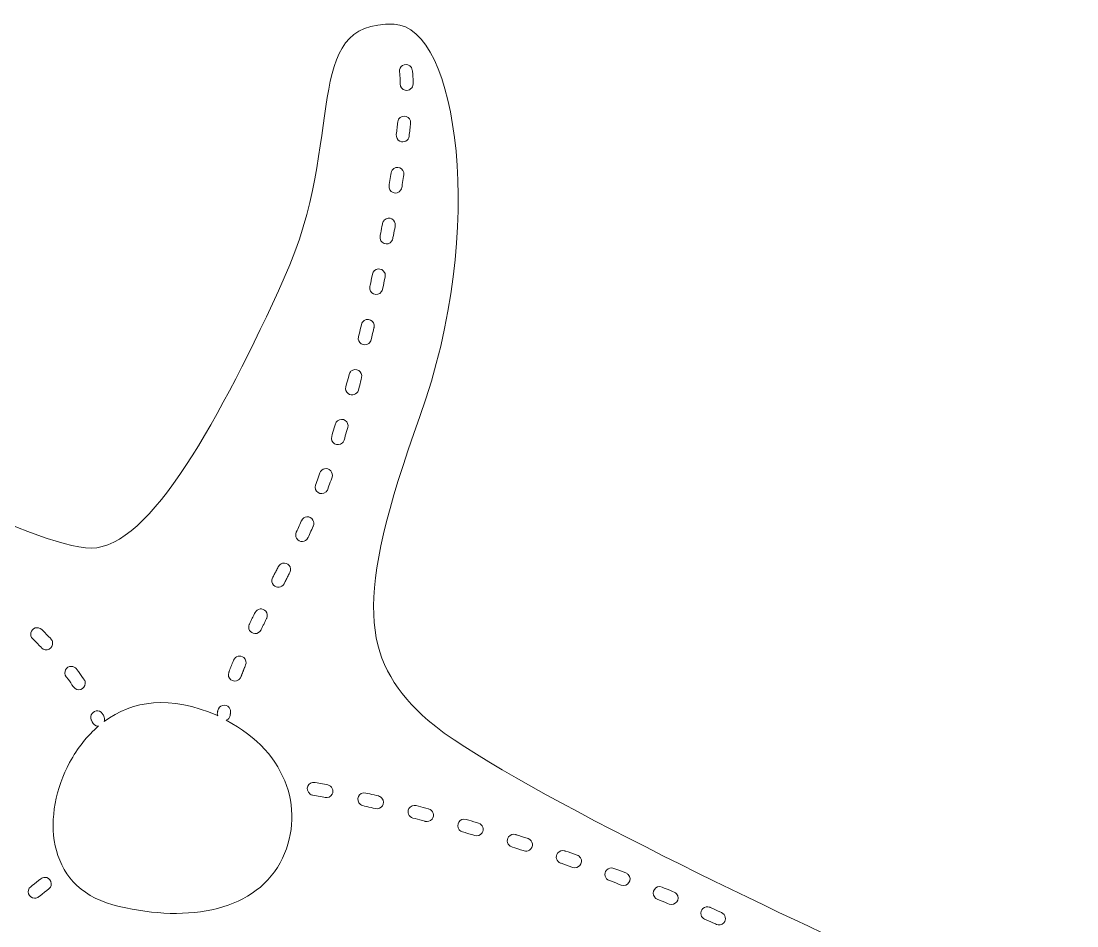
# Model space of a CAD drawing. Header units: inches. Extents: x 7.8 to 92.1, y 33.1 to 113.3.
# Drawn here: x 43.1 to 92.07, y 71.36 to 113.35 of the extents above; entities that cross this region are included whole.
import ezdxf

# ---------------------------------------------------------------- set-up
doc = ezdxf.new("R2010")
doc.units = ezdxf.units.IN
doc.header["$MEASUREMENT"] = 0
doc.layers.add('Layer 1', color=7, linetype='Continuous')

# ---------------------------------------------------------------- blocks, each defined once
blk = doc.blocks.new('block 2')
at = {"layer": 'Layer 1', "lineweight": 0}
for points, knots in [([(82.426, 70.043), (77.578, 72.241), (64.44, 78.506), (61.7, 81.143), (58.961, 83.78), (58.48, 86.34), (61.597, 95.003), (64.715, 103.667), (63.344, 113.103), (60.396, 113.201), (55.984, 113.348), (58.24, 107.899), (55.308, 101.436), (52.377, 94.973), (49.063, 88.863), (46.349, 88.897), (43.635, 88.931), (35.858, 93.15), (26.483, 98.668), (17.108, 104.186), (16.757, 98.768), (20.894, 93.935), (25.032, 89.1), (39.124, 80.88), (36.912, 77.333), (34.701, 73.789), (23.038, 70.049), (15.426, 67.42), (7.817, 64.789), (14.061, 60.395), (19.983, 59.914), (25.906, 59.432), (39.925, 65.921), (44.48, 63.448), (49.035, 60.977), (48.305, 49.294), (52.105, 41.19), (55.907, 33.089), (58.267, 37.705), (58.215, 42.911), (58.163, 48.116), (57.137, 64.779), (60.441, 67.157), (63.744, 69.535), (73.704, 64.564), (82.885, 63.465), (92.068, 62.366), (87.273, 67.845), (82.426, 70.043)], [0, 0, 0, 0, 1, 1, 1, 2, 2, 2, 3, 3, 3, 4, 4, 4, 5, 5, 5, 6, 6, 6, 7, 7, 7, 8, 8, 8, 9, 9, 9, 10, 10, 10, 11, 11, 11, 12, 12, 12, 13, 13, 13, 14, 14, 14, 15, 15, 15, 16, 16, 16, 16]), ([(61.123, 111.274), (61.187, 111.229), (61.232, 111.154), (61.243, 111.076), (61.243, 111.076), (61.249, 111.042), (61.249, 111.042), (61.249, 111.042), (61.253, 111.006), (61.253, 111.006), (61.253, 111.006), (61.257, 110.971), (61.257, 110.971), (61.257, 110.971), (61.261, 110.934), (61.261, 110.934), (61.261, 110.934), (61.264, 110.897), (61.264, 110.897), (61.264, 110.897), (61.267, 110.858), (61.267, 110.858), (61.267, 110.858), (61.27, 110.818), (61.27, 110.818), (61.27, 110.818), (61.274, 110.778), (61.274, 110.778), (61.274, 110.778), (61.275, 110.737), (61.275, 110.737), (61.275, 110.737), (61.277, 110.695), (61.277, 110.695), (61.277, 110.695), (61.278, 110.653), (61.278, 110.653), (61.278, 110.653), (61.279, 110.61), (61.279, 110.61), (61.279, 110.61), (61.281, 110.565), (61.281, 110.565), (61.281, 110.565), (61.281, 110.52), (61.281, 110.52), (61.281, 110.52), (61.282, 110.474), (61.282, 110.474), (61.282, 110.474), (61.282, 110.434), (61.282, 110.434), (61.282, 110.242), (61.1, 110.097), (60.912, 110.142), (60.777, 110.175), (60.684, 110.293), (60.682, 110.431), (60.682, 110.431), (60.682, 110.471), (60.682, 110.471), (60.682, 110.471), (60.682, 110.513), (60.682, 110.513), (60.682, 110.513), (60.682, 110.554), (60.682, 110.554), (60.682, 110.554), (60.681, 110.595), (60.681, 110.595), (60.681, 110.595), (60.679, 110.635), (60.679, 110.635), (60.679, 110.635), (60.678, 110.673), (60.678, 110.673), (60.678, 110.673), (60.676, 110.71), (60.676, 110.71), (60.676, 110.71), (60.675, 110.745), (60.675, 110.745), (60.675, 110.745), (60.672, 110.781), (60.672, 110.781), (60.672, 110.781), (60.671, 110.814), (60.671, 110.814), (60.671, 110.814), (60.668, 110.847), (60.668, 110.847), (60.668, 110.847), (60.665, 110.877), (60.665, 110.877), (60.665, 110.877), (60.661, 110.907), (60.661, 110.907), (60.661, 110.907), (60.658, 110.936), (60.658, 110.936), (60.658, 110.936), (60.654, 110.962), (60.654, 110.962), (60.654, 110.962), (60.651, 110.989), (60.651, 110.989), (60.612, 111.251), (60.907, 111.429), (61.123, 111.274)], [0, 0, 0, 0, 1, 1, 1, 2, 2, 2, 3, 3, 3, 4, 4, 4, 5, 5, 5, 6, 6, 6, 7, 7, 7, 8, 8, 8, 9, 9, 9, 10, 10, 10, 11, 11, 11, 12, 12, 12, 13, 13, 13, 14, 14, 14, 15, 15, 15, 16, 16, 16, 17, 17, 17, 18, 18, 18, 19, 19, 19, 20, 20, 20, 21, 21, 21, 22, 22, 22, 23, 23, 23, 24, 24, 24, 25, 25, 25, 26, 26, 26, 27, 27, 27, 28, 28, 28, 29, 29, 29, 30, 30, 30, 31, 31, 31, 32, 32, 32, 33, 33, 33, 34, 34, 34, 35, 35, 35, 36, 36, 36, 36]), ([(60.502, 108.082), (60.502, 108.082), (60.51, 108.16), (60.51, 108.16), (60.51, 108.16), (60.52, 108.235), (60.52, 108.235), (60.52, 108.235), (60.528, 108.312), (60.528, 108.312), (60.528, 108.312), (60.537, 108.385), (60.537, 108.385), (60.537, 108.385), (60.545, 108.459), (60.545, 108.459), (60.545, 108.459), (60.554, 108.533), (60.554, 108.533), (60.554, 108.533), (60.562, 108.604), (60.562, 108.604), (60.562, 108.604), (60.569, 108.673), (60.569, 108.673), (60.573, 108.717), (60.587, 108.755), (60.609, 108.793), (60.776, 109.069), (61.196, 108.93), (61.166, 108.61), (61.166, 108.61), (61.157, 108.54), (61.157, 108.54), (61.157, 108.54), (61.151, 108.466), (61.151, 108.466), (61.151, 108.466), (61.142, 108.392), (61.142, 108.392), (61.142, 108.392), (61.134, 108.317), (61.134, 108.317), (61.134, 108.317), (61.124, 108.242), (61.124, 108.242), (61.124, 108.242), (61.116, 108.165), (61.116, 108.165), (61.116, 108.165), (61.106, 108.087), (61.106, 108.087), (61.106, 108.087), (61.096, 108.009), (61.096, 108.009), (61.096, 108.009), (61.096, 108.008), (61.096, 108.008), (61.072, 107.804), (60.855, 107.684), (60.668, 107.775), (60.554, 107.829), (60.485, 107.955), (60.5, 108.081), (60.5, 108.081), (60.502, 108.081), (60.502, 108.081), (60.502, 108.081), (60.502, 108.082), (60.502, 108.082)], [0, 0, 0, 0, 1, 1, 1, 2, 2, 2, 3, 3, 3, 4, 4, 4, 5, 5, 5, 6, 6, 6, 7, 7, 7, 8, 8, 8, 9, 9, 9, 10, 10, 10, 11, 11, 11, 12, 12, 12, 13, 13, 13, 14, 14, 14, 15, 15, 15, 16, 16, 16, 17, 17, 17, 18, 18, 18, 19, 19, 19, 20, 20, 20, 21, 21, 21, 22, 22, 22, 23, 23, 23, 23]), ([(60.173, 105.771), (60.173, 105.771), (60.187, 105.864), (60.187, 105.864), (60.187, 105.864), (60.204, 105.957), (60.204, 105.957), (60.204, 105.957), (60.218, 106.05), (60.218, 106.05), (60.218, 106.05), (60.233, 106.14), (60.233, 106.14), (60.233, 106.14), (60.247, 106.231), (60.247, 106.231), (60.247, 106.231), (60.26, 106.309), (60.26, 106.309), (60.265, 106.351), (60.281, 106.391), (60.303, 106.426), (60.487, 106.697), (60.899, 106.532), (60.851, 106.218), (60.851, 106.218), (60.84, 106.139), (60.84, 106.139), (60.84, 106.139), (60.824, 106.046), (60.824, 106.046), (60.824, 106.046), (60.81, 105.955), (60.81, 105.955), (60.81, 105.955), (60.795, 105.863), (60.795, 105.863), (60.795, 105.863), (60.78, 105.769), (60.78, 105.769), (60.78, 105.769), (60.766, 105.676), (60.766, 105.676), (60.766, 105.676), (60.756, 105.623), (60.756, 105.623), (60.749, 105.583), (60.736, 105.549), (60.716, 105.515), (60.537, 105.235), (60.117, 105.395), (60.165, 105.719), (60.165, 105.719), (60.173, 105.771), (60.173, 105.771)], [0, 0, 0, 0, 1, 1, 1, 2, 2, 2, 3, 3, 3, 4, 4, 4, 5, 5, 5, 6, 6, 6, 7, 7, 7, 8, 8, 8, 9, 9, 9, 10, 10, 10, 11, 11, 11, 12, 12, 12, 13, 13, 13, 14, 14, 14, 15, 15, 15, 16, 16, 16, 17, 17, 17, 18, 18, 18, 18]), ([(59.759, 103.414), (59.759, 103.414), (59.779, 103.516), (59.779, 103.516), (59.779, 103.516), (59.799, 103.619), (59.799, 103.619), (59.799, 103.619), (59.818, 103.722), (59.818, 103.722), (59.818, 103.722), (59.838, 103.823), (59.838, 103.823), (59.838, 103.823), (59.856, 103.924), (59.856, 103.924), (59.856, 103.924), (59.861, 103.954), (59.861, 103.954), (59.874, 104.017), (59.902, 104.069), (59.946, 104.115), (60.155, 104.319), (60.503, 104.136), (60.451, 103.847), (60.451, 103.847), (60.446, 103.816), (60.446, 103.816), (60.446, 103.816), (60.426, 103.715), (60.426, 103.715), (60.426, 103.715), (60.408, 103.612), (60.408, 103.612), (60.408, 103.612), (60.388, 103.508), (60.388, 103.508), (60.388, 103.508), (60.369, 103.405), (60.369, 103.405), (60.369, 103.405), (60.348, 103.302), (60.348, 103.302), (60.348, 103.302), (60.34, 103.254), (60.34, 103.254), (60.331, 103.213), (60.318, 103.179), (60.296, 103.145), (60.111, 102.873), (59.693, 103.044), (59.75, 103.365), (59.75, 103.365), (59.759, 103.414), (59.759, 103.414)], [0, 0, 0, 0, 1, 1, 1, 2, 2, 2, 3, 3, 3, 4, 4, 4, 5, 5, 5, 6, 6, 6, 7, 7, 7, 8, 8, 8, 9, 9, 9, 10, 10, 10, 11, 11, 11, 12, 12, 12, 13, 13, 13, 14, 14, 14, 15, 15, 15, 16, 16, 16, 17, 17, 17, 18, 18, 18, 18]), ([(59.292, 101.096), (59.292, 101.096), (59.315, 101.204), (59.315, 101.204), (59.315, 101.204), (59.336, 101.312), (59.336, 101.312), (59.336, 101.312), (59.359, 101.418), (59.359, 101.418), (59.359, 101.418), (59.382, 101.526), (59.382, 101.526), (59.382, 101.526), (59.399, 101.608), (59.399, 101.608), (59.461, 101.885), (59.828, 101.936), (59.959, 101.686), (59.991, 101.624), (60, 101.555), (59.986, 101.487), (59.986, 101.487), (59.968, 101.404), (59.968, 101.404), (59.968, 101.404), (59.946, 101.295), (59.946, 101.295), (59.946, 101.295), (59.924, 101.189), (59.924, 101.189), (59.924, 101.189), (59.901, 101.081), (59.901, 101.081), (59.901, 101.081), (59.879, 100.973), (59.879, 100.973), (59.879, 100.973), (59.863, 100.899), (59.863, 100.899), (59.853, 100.859), (59.84, 100.825), (59.816, 100.793), (59.627, 100.525), (59.212, 100.704), (59.277, 101.025), (59.277, 101.025), (59.292, 101.096), (59.292, 101.096)], [0, 0, 0, 0, 1, 1, 1, 2, 2, 2, 3, 3, 3, 4, 4, 4, 5, 5, 5, 6, 6, 6, 7, 7, 7, 8, 8, 8, 9, 9, 9, 10, 10, 10, 11, 11, 11, 12, 12, 12, 13, 13, 13, 14, 14, 14, 15, 15, 15, 16, 16, 16, 16]), ([(58.753, 98.712), (58.753, 98.712), (58.779, 98.82), (58.779, 98.82), (58.779, 98.82), (58.804, 98.929), (58.804, 98.929), (58.804, 98.929), (58.83, 99.038), (58.83, 99.038), (58.83, 99.038), (58.855, 99.147), (58.855, 99.147), (58.855, 99.147), (58.88, 99.255), (58.88, 99.255), (58.88, 99.255), (58.884, 99.273), (58.884, 99.273), (58.892, 99.313), (58.909, 99.349), (58.933, 99.382), (59.129, 99.644), (59.537, 99.454), (59.468, 99.137), (59.468, 99.137), (59.464, 99.118), (59.464, 99.118), (59.464, 99.118), (59.438, 99.009), (59.438, 99.009), (59.438, 99.009), (59.413, 98.9), (59.413, 98.9), (59.413, 98.9), (59.387, 98.791), (59.387, 98.791), (59.387, 98.791), (59.362, 98.682), (59.362, 98.682), (59.362, 98.682), (59.336, 98.573), (59.336, 98.573), (59.336, 98.573), (59.332, 98.552), (59.332, 98.552), (59.315, 98.488), (59.28, 98.429), (59.228, 98.388), (59.003, 98.211), (58.68, 98.418), (58.748, 98.691), (58.748, 98.691), (58.753, 98.712), (58.753, 98.712)], [0, 0, 0, 0, 1, 1, 1, 2, 2, 2, 3, 3, 3, 4, 4, 4, 5, 5, 5, 6, 6, 6, 7, 7, 7, 8, 8, 8, 9, 9, 9, 10, 10, 10, 11, 11, 11, 12, 12, 12, 13, 13, 13, 14, 14, 14, 15, 15, 15, 16, 16, 16, 17, 17, 17, 18, 18, 18, 18]), ([(58.27, 96.06), (58.173, 96.131), (58.129, 96.261), (58.161, 96.377), (58.161, 96.377), (58.182, 96.451), (58.182, 96.451), (58.182, 96.451), (58.211, 96.556), (58.211, 96.556), (58.211, 96.556), (58.238, 96.662), (58.238, 96.662), (58.238, 96.662), (58.266, 96.77), (58.266, 96.77), (58.266, 96.77), (58.294, 96.876), (58.294, 96.876), (58.294, 96.876), (58.315, 96.954), (58.315, 96.954), (58.331, 97.013), (58.356, 97.054), (58.399, 97.097), (58.627, 97.299), (58.965, 97.093), (58.894, 96.802), (58.894, 96.802), (58.873, 96.724), (58.873, 96.724), (58.873, 96.724), (58.846, 96.616), (58.846, 96.616), (58.846, 96.616), (58.818, 96.508), (58.818, 96.508), (58.818, 96.508), (58.789, 96.402), (58.789, 96.402), (58.789, 96.402), (58.761, 96.294), (58.761, 96.294), (58.761, 96.294), (58.742, 96.22), (58.742, 96.22), (58.684, 96.016), (58.44, 95.932), (58.27, 96.06)], [0, 0, 0, 0, 1, 1, 1, 2, 2, 2, 3, 3, 3, 4, 4, 4, 5, 5, 5, 6, 6, 6, 7, 7, 7, 8, 8, 8, 9, 9, 9, 10, 10, 10, 11, 11, 11, 12, 12, 12, 13, 13, 13, 14, 14, 14, 15, 15, 15, 16, 16, 16, 16]), ([(58.228, 94.404), (58.228, 94.404), (58.198, 94.301), (58.198, 94.301), (58.198, 94.301), (58.167, 94.2), (58.167, 94.2), (58.167, 94.2), (58.137, 94.097), (58.137, 94.097), (58.137, 94.097), (58.108, 93.996), (58.108, 93.996), (58.108, 93.996), (58.079, 93.906), (58.079, 93.906), (58.065, 93.859), (58.041, 93.818), (58.007, 93.782), (57.781, 93.562), (57.417, 93.785), (57.506, 94.079), (57.506, 94.079), (57.534, 94.171), (57.534, 94.171), (57.534, 94.171), (57.564, 94.271), (57.564, 94.271), (57.564, 94.271), (57.594, 94.372), (57.594, 94.372), (57.594, 94.372), (57.624, 94.473), (57.624, 94.473), (57.624, 94.473), (57.653, 94.574), (57.653, 94.574), (57.653, 94.574), (57.678, 94.653), (57.678, 94.653), (57.694, 94.71), (57.731, 94.766), (57.78, 94.803), (58.009, 94.982), (58.335, 94.76), (58.252, 94.482), (58.252, 94.482), (58.228, 94.404), (58.228, 94.404)], [0, 0, 0, 0, 1, 1, 1, 2, 2, 2, 3, 3, 3, 4, 4, 4, 5, 5, 5, 6, 6, 6, 7, 7, 7, 8, 8, 8, 9, 9, 9, 10, 10, 10, 11, 11, 11, 12, 12, 12, 13, 13, 13, 14, 14, 14, 15, 15, 15, 16, 16, 16, 16]), ([(56.756, 91.82), (56.756, 91.82), (56.779, 91.888), (56.779, 91.888), (56.779, 91.888), (56.811, 91.978), (56.811, 91.978), (56.811, 91.978), (56.844, 92.068), (56.844, 92.068), (56.844, 92.068), (56.875, 92.158), (56.875, 92.158), (56.875, 92.158), (56.906, 92.249), (56.906, 92.249), (56.906, 92.249), (56.939, 92.341), (56.939, 92.341), (56.939, 92.341), (56.953, 92.381), (56.953, 92.381), (57.028, 92.596), (57.303, 92.652), (57.458, 92.485), (57.53, 92.404), (57.557, 92.291), (57.52, 92.186), (57.52, 92.186), (57.504, 92.145), (57.504, 92.145), (57.504, 92.145), (57.473, 92.052), (57.473, 92.052), (57.473, 92.052), (57.441, 91.959), (57.441, 91.959), (57.441, 91.959), (57.408, 91.867), (57.408, 91.867), (57.408, 91.867), (57.377, 91.776), (57.377, 91.776), (57.377, 91.776), (57.343, 91.685), (57.343, 91.685), (57.343, 91.685), (57.32, 91.618), (57.32, 91.618), (57.301, 91.569), (57.278, 91.533), (57.241, 91.498), (57.002, 91.289), (56.653, 91.527), (56.756, 91.82)], [0, 0, 0, 0, 1, 1, 1, 2, 2, 2, 3, 3, 3, 4, 4, 4, 5, 5, 5, 6, 6, 6, 7, 7, 7, 8, 8, 8, 9, 9, 9, 10, 10, 10, 11, 11, 11, 12, 12, 12, 13, 13, 13, 14, 14, 14, 15, 15, 15, 16, 16, 16, 17, 17, 17, 18, 18, 18, 18]), ([(55.863, 89.625), (55.863, 89.625), (55.864, 89.63), (55.864, 89.63), (55.864, 89.63), (55.897, 89.702), (55.897, 89.702), (55.897, 89.702), (55.929, 89.774), (55.929, 89.774), (55.929, 89.774), (55.963, 89.847), (55.963, 89.847), (55.963, 89.847), (55.997, 89.92), (55.997, 89.92), (55.997, 89.92), (56.028, 89.994), (56.028, 89.994), (56.028, 89.994), (56.062, 90.069), (56.062, 90.069), (56.062, 90.069), (56.093, 90.144), (56.093, 90.144), (56.093, 90.144), (56.102, 90.163), (56.102, 90.163), (56.199, 90.388), (56.511, 90.408), (56.637, 90.196), (56.683, 90.113), (56.692, 90.016), (56.654, 89.927), (56.654, 89.927), (56.645, 89.907), (56.645, 89.907), (56.645, 89.907), (56.611, 89.829), (56.611, 89.829), (56.611, 89.829), (56.577, 89.753), (56.577, 89.753), (56.577, 89.753), (56.543, 89.676), (56.543, 89.676), (56.543, 89.676), (56.51, 89.6), (56.51, 89.6), (56.51, 89.6), (56.476, 89.525), (56.476, 89.525), (56.476, 89.525), (56.442, 89.451), (56.442, 89.451), (56.442, 89.451), (56.408, 89.377), (56.408, 89.377), (56.408, 89.377), (56.406, 89.372), (56.406, 89.372), (56.3, 89.151), (55.999, 89.138), (55.875, 89.35), (55.825, 89.436), (55.822, 89.534), (55.863, 89.625)], [0, 0, 0, 0, 1, 1, 1, 2, 2, 2, 3, 3, 3, 4, 4, 4, 5, 5, 5, 6, 6, 6, 7, 7, 7, 8, 8, 8, 9, 9, 9, 10, 10, 10, 11, 11, 11, 12, 12, 12, 13, 13, 13, 14, 14, 14, 15, 15, 15, 16, 16, 16, 17, 17, 17, 18, 18, 18, 19, 19, 19, 20, 20, 20, 21, 21, 21, 22, 22, 22, 22]), ([(54.762, 87.511), (54.762, 87.511), (54.777, 87.542), (54.777, 87.542), (54.777, 87.542), (54.8, 87.584), (54.8, 87.584), (54.8, 87.584), (54.821, 87.626), (54.821, 87.626), (54.821, 87.626), (54.844, 87.67), (54.844, 87.67), (54.844, 87.67), (54.865, 87.712), (54.865, 87.712), (54.865, 87.712), (54.888, 87.755), (54.888, 87.755), (54.888, 87.755), (54.909, 87.798), (54.909, 87.798), (54.909, 87.798), (54.932, 87.84), (54.932, 87.84), (54.932, 87.84), (54.955, 87.885), (54.955, 87.885), (54.955, 87.885), (54.978, 87.927), (54.978, 87.927), (54.978, 87.927), (55, 87.971), (55, 87.971), (55, 87.971), (55.023, 88.016), (55.023, 88.016), (55.023, 88.016), (55.037, 88.04), (55.037, 88.04), (55.077, 88.112), (55.137, 88.16), (55.216, 88.186), (55.475, 88.259), (55.689, 87.997), (55.568, 87.759), (55.568, 87.759), (55.554, 87.735), (55.554, 87.735), (55.554, 87.735), (55.531, 87.691), (55.531, 87.691), (55.531, 87.691), (55.508, 87.648), (55.508, 87.648), (55.508, 87.648), (55.485, 87.605), (55.485, 87.605), (55.485, 87.605), (55.463, 87.561), (55.463, 87.561), (55.463, 87.561), (55.441, 87.518), (55.441, 87.518), (55.441, 87.518), (55.418, 87.476), (55.418, 87.476), (55.418, 87.476), (55.397, 87.434), (55.397, 87.434), (55.397, 87.434), (55.374, 87.391), (55.374, 87.391), (55.374, 87.391), (55.353, 87.35), (55.353, 87.35), (55.353, 87.35), (55.332, 87.308), (55.332, 87.308), (55.332, 87.308), (55.31, 87.266), (55.31, 87.266), (55.31, 87.266), (55.293, 87.234), (55.293, 87.234), (55.198, 87.05), (54.942, 87.017), (54.804, 87.172), (54.721, 87.266), (54.704, 87.399), (54.762, 87.511)], [0, 0, 0, 0, 1, 1, 1, 2, 2, 2, 3, 3, 3, 4, 4, 4, 5, 5, 5, 6, 6, 6, 7, 7, 7, 8, 8, 8, 9, 9, 9, 10, 10, 10, 11, 11, 11, 12, 12, 12, 13, 13, 13, 14, 14, 14, 15, 15, 15, 16, 16, 16, 17, 17, 17, 18, 18, 18, 19, 19, 19, 20, 20, 20, 21, 21, 21, 22, 22, 22, 23, 23, 23, 24, 24, 24, 25, 25, 25, 26, 26, 26, 27, 27, 27, 28, 28, 28, 29, 29, 29, 30, 30, 30, 30]), ([(53.685, 85.355), (53.685, 85.355), (53.69, 85.365), (53.69, 85.365), (53.69, 85.365), (53.707, 85.4), (53.707, 85.4), (53.707, 85.4), (53.724, 85.433), (53.724, 85.433), (53.724, 85.433), (53.741, 85.469), (53.741, 85.469), (53.741, 85.469), (53.757, 85.505), (53.757, 85.505), (53.757, 85.505), (53.774, 85.539), (53.774, 85.539), (53.774, 85.539), (53.791, 85.573), (53.791, 85.573), (53.791, 85.573), (53.808, 85.608), (53.808, 85.608), (53.808, 85.608), (53.824, 85.644), (53.824, 85.644), (53.824, 85.644), (53.843, 85.68), (53.843, 85.68), (53.843, 85.68), (53.859, 85.715), (53.859, 85.715), (53.859, 85.715), (53.878, 85.751), (53.878, 85.751), (53.878, 85.751), (53.896, 85.787), (53.896, 85.787), (53.896, 85.787), (53.914, 85.823), (53.914, 85.823), (53.914, 85.823), (53.932, 85.86), (53.932, 85.86), (53.932, 85.86), (53.949, 85.897), (53.949, 85.897), (53.949, 85.897), (53.952, 85.901), (53.952, 85.901), (54.046, 86.096), (54.309, 86.129), (54.448, 85.963), (54.526, 85.872), (54.543, 85.746), (54.491, 85.638), (54.491, 85.638), (54.488, 85.631), (54.488, 85.631), (54.488, 85.631), (54.47, 85.595), (54.47, 85.595), (54.47, 85.595), (54.453, 85.561), (54.453, 85.561), (54.453, 85.561), (54.435, 85.526), (54.435, 85.526), (54.435, 85.526), (54.418, 85.49), (54.418, 85.49), (54.418, 85.49), (54.4, 85.454), (54.4, 85.454), (54.4, 85.454), (54.383, 85.419), (54.383, 85.419), (54.383, 85.419), (54.366, 85.385), (54.366, 85.385), (54.366, 85.385), (54.35, 85.349), (54.35, 85.349), (54.35, 85.349), (54.331, 85.315), (54.331, 85.315), (54.331, 85.315), (54.315, 85.281), (54.315, 85.281), (54.315, 85.281), (54.298, 85.247), (54.298, 85.247), (54.298, 85.247), (54.281, 85.213), (54.281, 85.213), (54.281, 85.213), (54.266, 85.179), (54.266, 85.179), (54.266, 85.179), (54.249, 85.145), (54.249, 85.145), (54.249, 85.145), (54.232, 85.111), (54.232, 85.111), (54.232, 85.111), (54.227, 85.1), (54.227, 85.1), (54.172, 84.986), (54.06, 84.921), (53.934, 84.929), (53.723, 84.945), (53.597, 85.163), (53.685, 85.355)], [0, 0, 0, 0, 1, 1, 1, 2, 2, 2, 3, 3, 3, 4, 4, 4, 5, 5, 5, 6, 6, 6, 7, 7, 7, 8, 8, 8, 9, 9, 9, 10, 10, 10, 11, 11, 11, 12, 12, 12, 13, 13, 13, 14, 14, 14, 15, 15, 15, 16, 16, 16, 17, 17, 17, 18, 18, 18, 19, 19, 19, 20, 20, 20, 21, 21, 21, 22, 22, 22, 23, 23, 23, 24, 24, 24, 25, 25, 25, 26, 26, 26, 27, 27, 27, 28, 28, 28, 29, 29, 29, 30, 30, 30, 31, 31, 31, 32, 32, 32, 33, 33, 33, 34, 34, 34, 35, 35, 35, 36, 36, 36, 37, 37, 37, 38, 38, 38, 38]), ([(44.047, 84.268), (44.047, 84.268), (44.024, 84.292), (44.024, 84.292), (44.024, 84.292), (43.941, 84.379), (43.941, 84.379), (43.941, 84.379), (43.857, 84.465), (43.857, 84.465), (43.857, 84.465), (43.771, 84.551), (43.771, 84.551), (43.771, 84.551), (43.684, 84.638), (43.684, 84.638), (43.684, 84.638), (43.636, 84.687), (43.636, 84.687), (43.475, 84.843), (43.539, 85.114), (43.751, 85.185), (43.857, 85.221), (43.975, 85.192), (44.055, 85.114), (44.055, 85.114), (44.107, 85.062), (44.107, 85.062), (44.107, 85.062), (44.197, 84.973), (44.197, 84.973), (44.197, 84.973), (44.284, 84.883), (44.284, 84.883), (44.284, 84.883), (44.371, 84.793), (44.371, 84.793), (44.371, 84.793), (44.457, 84.706), (44.457, 84.706), (44.457, 84.706), (44.481, 84.68), (44.481, 84.68), (44.525, 84.632), (44.549, 84.582), (44.561, 84.517), (44.604, 84.232), (44.253, 84.056), (44.047, 84.268)], [0, 0, 0, 0, 1, 1, 1, 2, 2, 2, 3, 3, 3, 4, 4, 4, 5, 5, 5, 6, 6, 6, 7, 7, 7, 8, 8, 8, 9, 9, 9, 10, 10, 10, 11, 11, 11, 12, 12, 12, 13, 13, 13, 14, 14, 14, 15, 15, 15, 16, 16, 16, 16]), ([(52.731, 83.127), (52.731, 83.127), (52.734, 83.132), (52.734, 83.132), (52.734, 83.132), (52.743, 83.157), (52.743, 83.157), (52.743, 83.157), (52.752, 83.183), (52.752, 83.183), (52.752, 83.183), (52.763, 83.207), (52.763, 83.207), (52.763, 83.207), (52.771, 83.232), (52.771, 83.232), (52.771, 83.232), (52.781, 83.258), (52.781, 83.258), (52.781, 83.258), (52.791, 83.284), (52.791, 83.284), (52.791, 83.284), (52.802, 83.31), (52.802, 83.31), (52.802, 83.31), (52.812, 83.336), (52.812, 83.336), (52.812, 83.336), (52.822, 83.36), (52.822, 83.36), (52.822, 83.36), (52.833, 83.387), (52.833, 83.387), (52.833, 83.387), (52.843, 83.413), (52.843, 83.413), (52.843, 83.413), (52.852, 83.439), (52.852, 83.439), (52.852, 83.439), (52.864, 83.465), (52.864, 83.465), (52.864, 83.465), (52.875, 83.492), (52.875, 83.492), (52.875, 83.492), (52.885, 83.518), (52.885, 83.518), (52.885, 83.518), (52.896, 83.545), (52.896, 83.545), (52.896, 83.545), (52.907, 83.572), (52.907, 83.572), (52.907, 83.572), (52.918, 83.598), (52.918, 83.598), (52.918, 83.598), (52.928, 83.624), (52.928, 83.624), (52.928, 83.624), (52.941, 83.652), (52.941, 83.652), (52.941, 83.652), (52.95, 83.678), (52.95, 83.678), (52.95, 83.678), (52.957, 83.693), (52.957, 83.693), (53.032, 83.88), (53.269, 83.94), (53.426, 83.811), (53.527, 83.728), (53.563, 83.588), (53.513, 83.468), (53.513, 83.468), (53.508, 83.454), (53.508, 83.454), (53.508, 83.454), (53.497, 83.428), (53.497, 83.428), (53.497, 83.428), (53.485, 83.402), (53.485, 83.402), (53.485, 83.402), (53.476, 83.375), (53.476, 83.375), (53.476, 83.375), (53.464, 83.349), (53.464, 83.349), (53.464, 83.349), (53.453, 83.323), (53.453, 83.323), (53.453, 83.323), (53.443, 83.297), (53.443, 83.297), (53.443, 83.297), (53.432, 83.271), (53.432, 83.271), (53.432, 83.271), (53.422, 83.245), (53.422, 83.245), (53.422, 83.245), (53.413, 83.219), (53.413, 83.219), (53.413, 83.219), (53.401, 83.195), (53.401, 83.195), (53.401, 83.195), (53.392, 83.169), (53.392, 83.169), (53.392, 83.169), (53.382, 83.144), (53.382, 83.144), (53.382, 83.144), (53.372, 83.118), (53.372, 83.118), (53.372, 83.118), (53.362, 83.094), (53.362, 83.094), (53.362, 83.094), (53.353, 83.07), (53.353, 83.07), (53.353, 83.07), (53.343, 83.045), (53.343, 83.045), (53.343, 83.045), (53.333, 83.019), (53.333, 83.019), (53.333, 83.019), (53.325, 82.996), (53.325, 82.996), (53.325, 82.996), (53.315, 82.971), (53.315, 82.971), (53.315, 82.971), (53.305, 82.947), (53.305, 82.947), (53.305, 82.947), (53.297, 82.923), (53.297, 82.923), (53.297, 82.923), (53.295, 82.919), (53.295, 82.919), (53.274, 82.863), (53.236, 82.814), (53.188, 82.778), (52.948, 82.609), (52.629, 82.853), (52.731, 83.127)], [0, 0, 0, 0, 1, 1, 1, 2, 2, 2, 3, 3, 3, 4, 4, 4, 5, 5, 5, 6, 6, 6, 7, 7, 7, 8, 8, 8, 9, 9, 9, 10, 10, 10, 11, 11, 11, 12, 12, 12, 13, 13, 13, 14, 14, 14, 15, 15, 15, 16, 16, 16, 17, 17, 17, 18, 18, 18, 19, 19, 19, 20, 20, 20, 21, 21, 21, 22, 22, 22, 23, 23, 23, 24, 24, 24, 25, 25, 25, 26, 26, 26, 27, 27, 27, 28, 28, 28, 29, 29, 29, 30, 30, 30, 31, 31, 31, 32, 32, 32, 33, 33, 33, 34, 34, 34, 35, 35, 35, 36, 36, 36, 37, 37, 37, 38, 38, 38, 39, 39, 39, 40, 40, 40, 41, 41, 41, 42, 42, 42, 43, 43, 43, 44, 44, 44, 45, 45, 45, 46, 46, 46, 47, 47, 47, 48, 48, 48, 49, 49, 49, 50, 50, 50, 50]), ([(45.435, 83.406), (45.526, 83.405), (45.612, 83.361), (45.67, 83.287), (45.67, 83.287), (45.691, 83.259), (45.691, 83.259), (45.691, 83.259), (45.758, 83.167), (45.758, 83.167), (45.758, 83.167), (45.824, 83.077), (45.824, 83.077), (45.824, 83.077), (45.889, 82.986), (45.889, 82.986), (45.889, 82.986), (45.953, 82.894), (45.953, 82.894), (45.953, 82.894), (46.016, 82.803), (46.016, 82.803), (46.016, 82.803), (46.027, 82.786), (46.027, 82.786), (46.061, 82.734), (46.078, 82.678), (46.078, 82.616), (46.075, 82.323), (45.696, 82.208), (45.531, 82.451), (45.531, 82.451), (45.52, 82.468), (45.52, 82.468), (45.52, 82.468), (45.46, 82.553), (45.46, 82.553), (45.46, 82.553), (45.4, 82.64), (45.4, 82.64), (45.4, 82.64), (45.338, 82.727), (45.338, 82.727), (45.338, 82.727), (45.276, 82.814), (45.276, 82.814), (45.276, 82.814), (45.212, 82.9), (45.212, 82.9), (45.212, 82.9), (45.193, 82.924), (45.193, 82.924), (45.042, 83.122), (45.185, 83.409), (45.435, 83.406)], [0, 0, 0, 0, 1, 1, 1, 2, 2, 2, 3, 3, 3, 4, 4, 4, 5, 5, 5, 6, 6, 6, 7, 7, 7, 8, 8, 8, 9, 9, 9, 10, 10, 10, 11, 11, 11, 12, 12, 12, 13, 13, 13, 14, 14, 14, 15, 15, 15, 16, 16, 16, 17, 17, 17, 18, 18, 18, 18]), ([(47.353, 72.345), (44.176, 73.205), (44.075, 76.59), (45.351, 78.941), (45.715, 79.611), (46.166, 80.188), (46.696, 80.643), (46.688, 80.642), (46.682, 80.637), (46.675, 80.637), (46.55, 80.636), (46.438, 80.712), (46.391, 80.829), (46.391, 80.829), (46.358, 80.915), (46.358, 80.915), (46.358, 80.915), (46.354, 80.924), (46.354, 80.924), (46.27, 81.133), (46.432, 81.354), (46.657, 81.338), (46.769, 81.326), (46.865, 81.257), (46.908, 81.152), (46.908, 81.152), (46.915, 81.136), (46.915, 81.136), (46.915, 81.136), (46.95, 81.043), (46.95, 81.043), (46.975, 80.974), (46.968, 80.906), (46.947, 80.845), (48.255, 81.824), (50.015, 82.077), (52.203, 81.122), (52.209, 81.12), (52.213, 81.116), (52.218, 81.114), (52.212, 81.145), (52.196, 81.172), (52.2, 81.208), (52.2, 81.208), (52.201, 81.225), (52.201, 81.225), (52.201, 81.225), (52.206, 81.243), (52.206, 81.243), (52.206, 81.243), (52.208, 81.26), (52.208, 81.26), (52.208, 81.26), (52.21, 81.278), (52.21, 81.278), (52.21, 81.278), (52.213, 81.294), (52.213, 81.294), (52.213, 81.294), (52.215, 81.312), (52.215, 81.312), (52.215, 81.312), (52.218, 81.328), (52.218, 81.328), (52.218, 81.328), (52.222, 81.346), (52.222, 81.346), (52.222, 81.346), (52.222, 81.35), (52.222, 81.35), (52.268, 81.604), (52.587, 81.688), (52.749, 81.49), (52.805, 81.419), (52.827, 81.337), (52.811, 81.249), (52.811, 81.249), (52.811, 81.246), (52.811, 81.246), (52.811, 81.246), (52.809, 81.231), (52.809, 81.231), (52.809, 81.231), (52.807, 81.214), (52.807, 81.214), (52.807, 81.214), (52.804, 81.199), (52.804, 81.199), (52.804, 81.199), (52.802, 81.183), (52.802, 81.183), (52.802, 81.183), (52.8, 81.167), (52.8, 81.167), (52.8, 81.167), (52.797, 81.153), (52.797, 81.153), (52.797, 81.153), (52.796, 81.137), (52.796, 81.137), (52.796, 81.137), (52.793, 81.123), (52.793, 81.123), (52.784, 81.07), (52.764, 81.02), (52.731, 80.981), (52.697, 80.937), (52.652, 80.92), (52.608, 80.902), (55.517, 79.406), (56.334, 76.535), (55.115, 74.29), (53.84, 71.94), (50.53, 71.484), (47.353, 72.345)], [0, 0, 0, 0, 1, 1, 1, 2, 2, 2, 3, 3, 3, 4, 4, 4, 5, 5, 5, 6, 6, 6, 7, 7, 7, 8, 8, 8, 9, 9, 9, 10, 10, 10, 11, 11, 11, 12, 12, 12, 13, 13, 13, 14, 14, 14, 15, 15, 15, 16, 16, 16, 17, 17, 17, 18, 18, 18, 19, 19, 19, 20, 20, 20, 21, 21, 21, 22, 22, 22, 23, 23, 23, 24, 24, 24, 25, 25, 25, 26, 26, 26, 27, 27, 27, 28, 28, 28, 29, 29, 29, 30, 30, 30, 31, 31, 31, 32, 32, 32, 33, 33, 33, 34, 34, 34, 35, 35, 35, 36, 36, 36, 37, 37, 37, 38, 38, 38, 38]), ([(57.528, 77.474), (57.466, 77.356), (57.335, 77.291), (57.202, 77.318), (57.202, 77.318), (57.143, 77.33), (57.143, 77.33), (57.143, 77.33), (57.056, 77.347), (57.056, 77.347), (57.056, 77.347), (56.969, 77.364), (56.969, 77.364), (56.969, 77.364), (56.882, 77.38), (56.882, 77.38), (56.882, 77.38), (56.797, 77.397), (56.797, 77.397), (56.797, 77.397), (56.714, 77.414), (56.714, 77.414), (56.714, 77.414), (56.631, 77.428), (56.631, 77.428), (56.631, 77.428), (56.617, 77.432), (56.617, 77.432), (56.573, 77.441), (56.539, 77.454), (56.501, 77.48), (56.236, 77.668), (56.411, 78.078), (56.725, 78.021), (56.725, 78.021), (56.738, 78.018), (56.738, 78.018), (56.738, 78.018), (56.824, 78.004), (56.824, 78.004), (56.824, 78.004), (56.909, 77.986), (56.909, 77.986), (56.909, 77.986), (56.996, 77.97), (56.996, 77.97), (56.996, 77.97), (57.082, 77.954), (57.082, 77.954), (57.082, 77.954), (57.171, 77.935), (57.171, 77.935), (57.171, 77.935), (57.26, 77.917), (57.26, 77.917), (57.26, 77.917), (57.32, 77.906), (57.32, 77.906), (57.514, 77.867), (57.618, 77.652), (57.528, 77.474)], [0, 0, 0, 0, 1, 1, 1, 2, 2, 2, 3, 3, 3, 4, 4, 4, 5, 5, 5, 6, 6, 6, 7, 7, 7, 8, 8, 8, 9, 9, 9, 10, 10, 10, 11, 11, 11, 12, 12, 12, 13, 13, 13, 14, 14, 14, 15, 15, 15, 16, 16, 16, 17, 17, 17, 18, 18, 18, 19, 19, 19, 20, 20, 20, 20]), ([(59.532, 76.804), (59.532, 76.804), (59.435, 76.827), (59.435, 76.827), (59.435, 76.827), (59.332, 76.851), (59.332, 76.851), (59.332, 76.851), (59.229, 76.875), (59.229, 76.875), (59.229, 76.875), (59.13, 76.9), (59.13, 76.9), (59.13, 76.9), (59.029, 76.923), (59.029, 76.923), (59.029, 76.923), (58.951, 76.942), (58.951, 76.942), (58.91, 76.952), (58.877, 76.966), (58.843, 76.991), (58.581, 77.188), (58.77, 77.596), (59.086, 77.525), (59.086, 77.525), (59.165, 77.507), (59.165, 77.507), (59.165, 77.507), (59.267, 77.483), (59.267, 77.483), (59.267, 77.483), (59.37, 77.46), (59.37, 77.46), (59.37, 77.46), (59.472, 77.436), (59.472, 77.436), (59.472, 77.436), (59.576, 77.412), (59.576, 77.412), (59.576, 77.412), (59.673, 77.389), (59.673, 77.389), (59.737, 77.372), (59.796, 77.337), (59.837, 77.285), (60.015, 77.061), (59.807, 76.737), (59.532, 76.804)], [0, 0, 0, 0, 1, 1, 1, 2, 2, 2, 3, 3, 3, 4, 4, 4, 5, 5, 5, 6, 6, 6, 7, 7, 7, 8, 8, 8, 9, 9, 9, 10, 10, 10, 11, 11, 11, 12, 12, 12, 13, 13, 13, 14, 14, 14, 15, 15, 15, 16, 16, 16, 16]), ([(62.159, 76.314), (62.085, 76.22), (61.961, 76.18), (61.845, 76.21), (61.845, 76.21), (61.823, 76.217), (61.823, 76.217), (61.823, 76.217), (61.71, 76.248), (61.71, 76.248), (61.71, 76.248), (61.598, 76.278), (61.598, 76.278), (61.598, 76.278), (61.486, 76.307), (61.486, 76.307), (61.486, 76.307), (61.373, 76.337), (61.373, 76.337), (61.373, 76.337), (61.269, 76.364), (61.269, 76.364), (61.08, 76.416), (60.988, 76.632), (61.087, 76.803), (61.154, 76.918), (61.295, 76.978), (61.423, 76.943), (61.423, 76.943), (61.527, 76.916), (61.527, 76.916), (61.527, 76.916), (61.64, 76.886), (61.64, 76.886), (61.64, 76.886), (61.752, 76.856), (61.752, 76.856), (61.752, 76.856), (61.866, 76.825), (61.866, 76.825), (61.866, 76.825), (61.979, 76.796), (61.979, 76.796), (61.979, 76.796), (62.002, 76.789), (62.002, 76.789), (62.211, 76.732), (62.292, 76.483), (62.159, 76.314)], [0, 0, 0, 0, 1, 1, 1, 2, 2, 2, 3, 3, 3, 4, 4, 4, 5, 5, 5, 6, 6, 6, 7, 7, 7, 8, 8, 8, 9, 9, 9, 10, 10, 10, 11, 11, 11, 12, 12, 12, 13, 13, 13, 14, 14, 14, 15, 15, 15, 16, 16, 16, 16]), ([(64.478, 75.672), (64.405, 75.565), (64.268, 75.518), (64.145, 75.555), (64.145, 75.555), (64.049, 75.582), (64.049, 75.582), (64.049, 75.582), (63.929, 75.619), (63.929, 75.619), (63.929, 75.619), (63.809, 75.652), (63.809, 75.652), (63.809, 75.652), (63.689, 75.689), (63.689, 75.689), (63.689, 75.689), (63.572, 75.723), (63.572, 75.723), (63.512, 75.741), (63.46, 75.775), (63.42, 75.826), (63.239, 76.056), (63.463, 76.382), (63.739, 76.299), (63.739, 76.299), (63.859, 76.265), (63.859, 76.265), (63.859, 76.265), (63.979, 76.229), (63.979, 76.229), (63.979, 76.229), (64.099, 76.194), (64.099, 76.194), (64.099, 76.194), (64.219, 76.159), (64.219, 76.159), (64.219, 76.159), (64.317, 76.129), (64.317, 76.129), (64.511, 76.071), (64.59, 75.841), (64.478, 75.672)], [0, 0, 0, 0, 1, 1, 1, 2, 2, 2, 3, 3, 3, 4, 4, 4, 5, 5, 5, 6, 6, 6, 7, 7, 7, 8, 8, 8, 9, 9, 9, 10, 10, 10, 11, 11, 11, 12, 12, 12, 13, 13, 13, 14, 14, 14, 14]), ([(66.679, 74.875), (66.605, 74.825), (66.509, 74.814), (66.425, 74.844), (66.425, 74.844), (66.381, 74.857), (66.381, 74.857), (66.381, 74.857), (66.255, 74.898), (66.255, 74.898), (66.255, 74.898), (66.133, 74.938), (66.133, 74.938), (66.133, 74.938), (66.007, 74.977), (66.007, 74.977), (66.007, 74.977), (65.884, 75.017), (65.884, 75.017), (65.884, 75.017), (65.857, 75.027), (65.857, 75.027), (65.658, 75.091), (65.585, 75.333), (65.712, 75.498), (65.788, 75.597), (65.922, 75.636), (66.04, 75.598), (66.04, 75.598), (66.067, 75.59), (66.067, 75.59), (66.067, 75.59), (66.189, 75.55), (66.189, 75.55), (66.189, 75.55), (66.315, 75.509), (66.315, 75.509), (66.315, 75.509), (66.441, 75.468), (66.441, 75.468), (66.441, 75.468), (66.566, 75.427), (66.566, 75.427), (66.566, 75.427), (66.61, 75.413), (66.61, 75.413), (66.851, 75.335), (66.895, 75.011), (66.679, 74.875)], [0, 0, 0, 0, 1, 1, 1, 2, 2, 2, 3, 3, 3, 4, 4, 4, 5, 5, 5, 6, 6, 6, 7, 7, 7, 8, 8, 8, 9, 9, 9, 10, 10, 10, 11, 11, 11, 12, 12, 12, 13, 13, 13, 14, 14, 14, 15, 15, 15, 16, 16, 16, 16]), ([(68.69, 74.078), (68.69, 74.078), (68.649, 74.092), (68.649, 74.092), (68.649, 74.092), (68.524, 74.136), (68.524, 74.136), (68.524, 74.136), (68.395, 74.181), (68.395, 74.181), (68.395, 74.181), (68.27, 74.225), (68.27, 74.225), (68.27, 74.225), (68.141, 74.27), (68.141, 74.27), (68.141, 74.27), (68.125, 74.274), (68.125, 74.274), (67.934, 74.342), (67.859, 74.576), (67.982, 74.738), (68.059, 74.842), (68.198, 74.884), (68.321, 74.841), (68.321, 74.841), (68.338, 74.836), (68.338, 74.836), (68.338, 74.836), (68.466, 74.792), (68.466, 74.792), (68.466, 74.792), (68.592, 74.748), (68.592, 74.748), (68.592, 74.748), (68.72, 74.703), (68.72, 74.703), (68.72, 74.703), (68.849, 74.658), (68.849, 74.658), (68.849, 74.658), (68.889, 74.644), (68.889, 74.644), (68.957, 74.62), (69.009, 74.576), (69.048, 74.514), (69.19, 74.272), (68.953, 73.985), (68.69, 74.078)], [0, 0, 0, 0, 1, 1, 1, 2, 2, 2, 3, 3, 3, 4, 4, 4, 5, 5, 5, 6, 6, 6, 7, 7, 7, 8, 8, 8, 9, 9, 9, 10, 10, 10, 11, 11, 11, 12, 12, 12, 13, 13, 13, 14, 14, 14, 15, 15, 15, 16, 16, 16, 16]), ([(70.936, 73.257), (70.936, 73.257), (70.813, 73.305), (70.813, 73.305), (70.813, 73.305), (70.684, 73.353), (70.684, 73.353), (70.684, 73.353), (70.559, 73.4), (70.559, 73.4), (70.559, 73.4), (70.43, 73.448), (70.43, 73.448), (70.43, 73.448), (70.375, 73.468), (70.375, 73.468), (70.179, 73.541), (70.116, 73.79), (70.255, 73.947), (70.337, 74.04), (70.468, 74.073), (70.586, 74.03), (70.586, 74.03), (70.641, 74.009), (70.641, 74.009), (70.641, 74.009), (70.769, 73.962), (70.769, 73.962), (70.769, 73.962), (70.897, 73.913), (70.897, 73.913), (70.897, 73.913), (71.023, 73.865), (71.023, 73.865), (71.023, 73.865), (71.149, 73.817), (71.149, 73.817), (71.19, 73.801), (71.225, 73.777), (71.257, 73.746), (71.479, 73.511), (71.23, 73.146), (70.936, 73.257)], [0, 0, 0, 0, 1, 1, 1, 2, 2, 2, 3, 3, 3, 4, 4, 4, 5, 5, 5, 6, 6, 6, 7, 7, 7, 8, 8, 8, 9, 9, 9, 10, 10, 10, 11, 11, 11, 12, 12, 12, 13, 13, 13, 14, 14, 14, 14]), ([(44.389, 73.082), (44.389, 73.082), (44.291, 73.003), (44.291, 73.003), (44.291, 73.003), (44.188, 72.921), (44.188, 72.921), (44.188, 72.921), (44.084, 72.839), (44.084, 72.839), (44.084, 72.839), (43.98, 72.758), (43.98, 72.758), (43.98, 72.758), (43.912, 72.705), (43.912, 72.705), (43.858, 72.664), (43.796, 72.644), (43.728, 72.643), (43.443, 72.647), (43.323, 73.009), (43.548, 73.181), (43.548, 73.181), (43.613, 73.232), (43.613, 73.232), (43.613, 73.232), (43.714, 73.309), (43.714, 73.309), (43.714, 73.309), (43.814, 73.388), (43.814, 73.388), (43.814, 73.388), (43.914, 73.467), (43.914, 73.467), (43.914, 73.467), (44.013, 73.548), (44.013, 73.548), (44.066, 73.59), (44.129, 73.613), (44.196, 73.614), (44.478, 73.622), (44.61, 73.258), (44.389, 73.082)], [0, 0, 0, 0, 1, 1, 1, 2, 2, 2, 3, 3, 3, 4, 4, 4, 5, 5, 5, 6, 6, 6, 7, 7, 7, 8, 8, 8, 9, 9, 9, 10, 10, 10, 11, 11, 11, 12, 12, 12, 13, 13, 13, 14, 14, 14, 14]), ([(73.154, 72.376), (73.154, 72.376), (73.084, 72.407), (73.084, 72.407), (73.084, 72.407), (72.957, 72.458), (72.957, 72.458), (72.957, 72.458), (72.832, 72.51), (72.832, 72.51), (72.832, 72.51), (72.707, 72.561), (72.707, 72.561), (72.707, 72.561), (72.603, 72.603), (72.603, 72.603), (72.556, 72.621), (72.515, 72.651), (72.486, 72.688), (72.287, 72.926), (72.537, 73.275), (72.826, 73.159), (72.826, 73.159), (72.933, 73.115), (72.933, 73.115), (72.933, 73.115), (73.058, 73.065), (73.058, 73.065), (73.058, 73.065), (73.183, 73.012), (73.183, 73.012), (73.183, 73.012), (73.31, 72.96), (73.31, 72.96), (73.31, 72.96), (73.382, 72.931), (73.382, 72.931), (73.433, 72.91), (73.468, 72.884), (73.501, 72.842), (73.695, 72.602), (73.443, 72.26), (73.154, 72.376)], [0, 0, 0, 0, 1, 1, 1, 2, 2, 2, 3, 3, 3, 4, 4, 4, 5, 5, 5, 6, 6, 6, 7, 7, 7, 8, 8, 8, 9, 9, 9, 10, 10, 10, 11, 11, 11, 12, 12, 12, 13, 13, 13, 14, 14, 14, 14]), ([(75.691, 71.501), (75.603, 71.405), (75.464, 71.375), (75.347, 71.43), (75.347, 71.43), (75.3, 71.451), (75.3, 71.451), (75.3, 71.451), (75.179, 71.506), (75.179, 71.506), (75.179, 71.506), (75.056, 71.561), (75.056, 71.561), (75.056, 71.561), (74.937, 71.616), (74.937, 71.616), (74.937, 71.616), (74.814, 71.67), (74.814, 71.67), (74.814, 71.67), (74.8, 71.675), (74.8, 71.675), (74.718, 71.713), (74.663, 71.777), (74.636, 71.863), (74.562, 72.11), (74.808, 72.326), (75.042, 72.223), (75.042, 72.223), (75.056, 72.218), (75.056, 72.218), (75.056, 72.218), (75.179, 72.164), (75.179, 72.164), (75.179, 72.164), (75.302, 72.109), (75.302, 72.109), (75.302, 72.109), (75.425, 72.052), (75.425, 72.052), (75.425, 72.052), (75.548, 71.997), (75.548, 71.997), (75.548, 71.997), (75.591, 71.976), (75.591, 71.976), (75.777, 71.892), (75.828, 71.651), (75.691, 71.501)], [0, 0, 0, 0, 1, 1, 1, 2, 2, 2, 3, 3, 3, 4, 4, 4, 5, 5, 5, 6, 6, 6, 7, 7, 7, 8, 8, 8, 9, 9, 9, 10, 10, 10, 11, 11, 11, 12, 12, 12, 13, 13, 13, 14, 14, 14, 15, 15, 15, 16, 16, 16, 16])]:
    blk.add_open_spline(points, degree=3, knots=knots, dxfattribs=at)

msp = doc.modelspace()

# ---------------------------------------------------------------- block references
at = {"layer": 'Layer 1'}
msp.add_blockref('block 2', (0, 0), dxfattribs=at)

doc.saveas('drawing.dxf')
